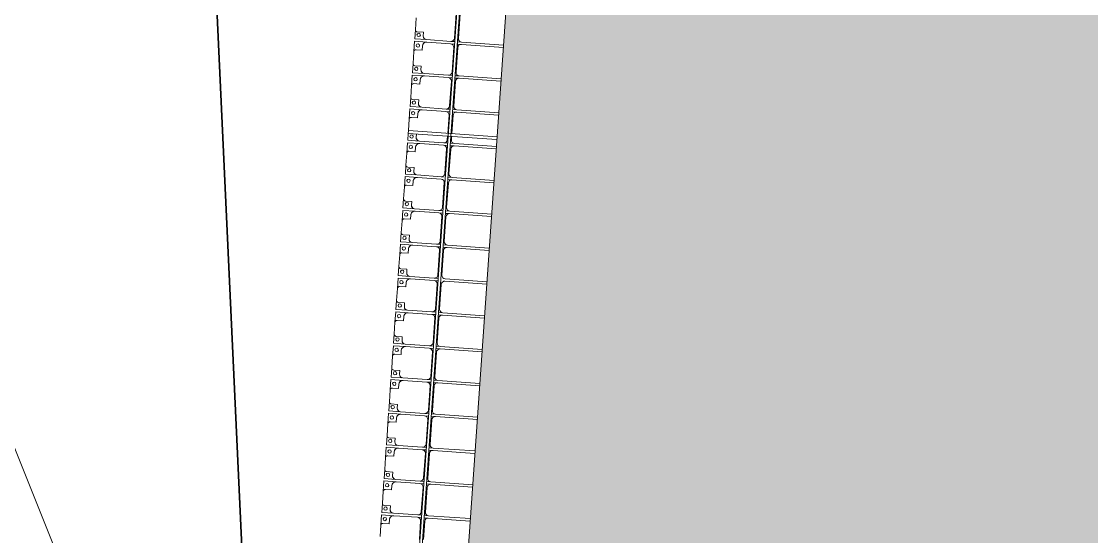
# Model space of a CAD drawing. Header units: millimetres. Extents: x -861324 to 439029, y -308065 to 694685.
# Drawn here: x 75968 to 91758, y 165027 to 172623 of the extents above; entities that cross this region are included whole.
import ezdxf

# ---------------------------------------------------------------- set-up
doc = ezdxf.new("R2010")
doc.units = ezdxf.units.MM
for name, color, linetype, lineweight in [('A-DETL-GENF', 92, 'Continuous', 9), ('A-DETL-THIN', 151, 'Continuous', 9), ('A-GENM', 13, 'Continuous', 9), ('C-TOPO-MAJR', 7, 'Continuous', 35), ('C-TOPO-MINR', 7, 'Continuous', 9), ('S-BEAM', 12, 'Continuous', 9)]:
    doc.layers.add(name, color=color, linetype=linetype, lineweight=lineweight)

# ---------------------------------------------------------------- blocks, each defined once
blk = doc.blocks.new('Dải phao đi lại kèm đỡ invester - DẢI PHAO ĐI LẠI-39446-BỐ TRÍ BÈ PIN HỒ BẢN MÒNG')
at = {"layer": 'A-GENM', "color": 7}
for p, q in [((16223, -620), (16223, 0)), ((16258, 0), (16258, -620)), ((16723, -620), (16723, 0)), ((16758, 0), (16758, -620)), ((17223, -620), (17223, 0)), ((17258, 0), (17258, -620)), ((17723, -620), (17723, 0)), ((17758, 0), (17758, -620)), ((18223, -620), (18223, 0)), ((18258, 0), (18258, -620)), ((18723, -620), (18723, 0)), ((18758, 0), (18758, -620)), ((19223, -620), (19223, 0)), ((19258, 0), (19258, -620)), ((19723, -620), (19723, 0)), ((19758, 0), (19758, -620)), ((20223, -620), (20223, 0)), ((20258, 0), (20258, -620)), ((20723, -620), (20723, 0)), ((20758, 0), (20758, -620)), ((21223, -620), (21223, 0)), ((21258, 0), (21258, -620)), ((21723, -620), (21723, 0)), ((21758, 0), (21758, -620)), ((22223, -620), (22223, 0)), ((22258, 0), (22258, -620)), ((22723, -620), (22723, 0)), ((22758, 0), (22758, -620)), ((23223, -620), (23223, 0)), ((23258, 0), (23258, -620)), ((16223, -620), (16223, -680)), ((16258, -680), (16258, -620)), ((16723, -620), (16723, -680)), ((16758, -680), (16758, -620)), ((17223, -620), (17223, -680)), ((17258, -680), (17258, -620)), ((17723, -620), (17723, -680)), ((17758, -680), (17758, -620)), ((18223, -620), (18223, -680)), ((18258, -680), (18258, -620)), ((18723, -620), (18723, -680)), ((18758, -680), (18758, -620)), ((19223, -620), (19223, -680)), ((19258, -677), (19258, -620)), ((19758, -642), (19758, -620)), ((20223, -620), (20223, -680)), ((20258, -680), (20258, -620)), ((20723, -620), (20723, -680)), ((20758, -680), (20758, -620)), ((21223, -620), (21223, -680)), ((21258, -680), (21258, -620)), ((21723, -620), (21723, -680)), ((21758, -680), (21758, -620)), ((22223, -620), (22223, -680)), ((22258, -680), (22258, -620)), ((22723, -620), (22723, -680)), ((22758, -680), (22758, -620)), ((23223, -620), (23223, -680)), ((23258, -680), (23258, -620)), ((15808, -670), (16173, -670)), ((16173, -730), (15808, -730)), ((16223, -720), (16223, -780)), ((16223, -1140), (16223, -780)), ((16258, -780), (16258, -720)), ((16258, -780), (16258, -1130)), ((16308, -670), (16673, -670)), ((16673, -730), (16308, -730)), ((16723, -720), (16723, -780)), ((16723, -1140), (16723, -780)), ((16758, -780), (16758, -720)), ((16758, -780), (16758, -1130)), ((16808, -670), (17173, -670)), ((17173, -730), (16808, -730)), ((17223, -720), (17223, -780)), ((17223, -1140), (17223, -780)), ((17258, -780), (17258, -720)), ((17258, -780), (17258, -1130)), ((17308, -670), (17580, -670)), ((17580, -730), (17308, -730)), ((17620, -670), (17673, -670)), ((17673, -730), (17620, -730)), ((17723, -720), (17723, -780)), ((17723, -1140), (17723, -780)), ((17758, -780), (17758, -720)), ((17758, -780), (17758, -1130)), ((17808, -670), (18173, -670)), ((18173, -730), (17808, -730)), ((18223, -750), (18223, -780)), ((18223, -1140), (18223, -780)), ((18258, -780), (18258, -1130)), ((18308, -670), (18673, -670)), ((18673, -730), (18308, -730)), ((18723, -720), (18723, -780)), ((18723, -1140), (18723, -780)), ((18758, -780), (18758, -720)), ((18758, -780), (18758, -1130)), ((18808, -670), (19173, -670)), ((19173, -730), (18808, -730)), ((19223, -720), (19223, -780)), ((19223, -1140), (19223, -780)), ((19258, -780), (19258, -720)), ((19258, -780), (19258, -1130)), ((19308, -670), (19673, -670)), ((19673, -730), (19308, -730)), ((19723, -720), (19723, -780)), ((19723, -1140), (19723, -780)), ((19758, -780), (19758, -720)), ((19758, -780), (19758, -1130)), ((19808, -670), (20173, -670)), ((20173, -730), (19808, -730)), ((20223, -720), (20223, -780)), ((20223, -1140), (20223, -780)), ((20258, -780), (20258, -720)), ((20258, -780), (20258, -1130)), ((20308, -670), (20673, -670)), ((20673, -730), (20308, -730)), ((20723, -720), (20723, -780)), ((20723, -1140), (20723, -780)), ((20758, -780), (20758, -720)), ((20758, -780), (20758, -1130)), ((20808, -670), (21173, -670)), ((21173, -730), (20808, -730)), ((21223, -720), (21223, -780)), ((21223, -1140), (21223, -780)), ((21258, -780), (21258, -720)), ((21258, -780), (21258, -1130)), ((21308, -670), (21673, -670)), ((21673, -730), (21308, -730)), ((21723, -720), (21723, -780)), ((21723, -1140), (21723, -780)), ((21758, -780), (21758, -720)), ((21758, -780), (21758, -1130)), ((21808, -670), (22173, -670)), ((22173, -730), (21808, -730)), ((22223, -720), (22223, -780)), ((22223, -1140), (22223, -780)), ((22258, -780), (22258, -720)), ((22258, -780), (22258, -1130)), ((22308, -670), (22673, -670)), ((22673, -730), (22308, -730)), ((22723, -720), (22723, -780)), ((22723, -1140), (22723, -780)), ((22758, -780), (22758, -720)), ((22758, -780), (22758, -1130)), ((22808, -670), (23173, -670)), ((23173, -730), (22808, -730)), ((23223, -720), (23223, -780)), ((23223, -1140), (23223, -780)), ((23258, -780), (23258, -720)), ((23258, -780), (23258, -1130)), ((23308, -670), (23580, -670)), ((23580, -730), (23308, -730)), ((16118, -1282), (16118, -1190)), ((16118, -1190), (16173, -1190)), ((16318, -1190), (16382, -1190)), ((16382, -1190), (16382, -1282)), ((16618, -1282), (16618, -1190)), ((16618, -1190), (16673, -1190)), ((16818, -1190), (16882, -1190)), ((16882, -1190), (16882, -1282)), ((17118, -1282), (17118, -1190)), ((17118, -1190), (17173, -1190)), ((17318, -1190), (17382, -1190)), ((17382, -1190), (17382, -1282)), ((17620, -1190), (17673, -1190)), ((17818, -1190), (17882, -1190)), ((17882, -1190), (17882, -1282)), ((18118, -1282), (18118, -1190)), ((18118, -1190), (18173, -1190)), ((18318, -1190), (18382, -1190)), ((18382, -1190), (18382, -1282)), ((18618, -1282), (18618, -1190)), ((18618, -1190), (18673, -1190)), ((18818, -1190), (18882, -1190)), ((18882, -1190), (18882, -1282)), ((19118, -1282), (19118, -1190)), ((19118, -1190), (19173, -1190)), ((19318, -1190), (19382, -1190)), ((19382, -1190), (19382, -1282)), ((19618, -1282), (19618, -1190)), ((19618, -1190), (19673, -1190)), ((19818, -1190), (19882, -1190)), ((19882, -1190), (19882, -1282)), ((20118, -1282), (20118, -1190)), ((20118, -1190), (20173, -1190)), ((20318, -1190), (20382, -1190)), ((20382, -1190), (20382, -1282)), ((20618, -1282), (20618, -1190)), ((20618, -1190), (20673, -1190)), ((20818, -1190), (20882, -1190)), ((20882, -1190), (20882, -1282)), ((21118, -1282), (21118, -1190)), ((21118, -1190), (21173, -1190)), ((21318, -1190), (21382, -1190)), ((21382, -1190), (21382, -1282)), ((21618, -1282), (21618, -1190)), ((21618, -1190), (21673, -1190)), ((21818, -1190), (21882, -1190)), ((21882, -1190), (21882, -1282)), ((22118, -1282), (22118, -1190)), ((22118, -1190), (22173, -1190)), ((22318, -1190), (22382, -1190)), ((22382, -1190), (22382, -1282)), ((22618, -1282), (22618, -1190)), ((22618, -1190), (22673, -1190)), ((22818, -1190), (22882, -1190)), ((22882, -1190), (22882, -1282)), ((23118, -1282), (23118, -1190)), ((23118, -1190), (23173, -1190)), ((23318, -1190), (23382, -1190)), ((23382, -1190), (23382, -1282)), ((15912, -1312), (16088, -1312)), ((16412, -1312), (16588, -1312)), ((16912, -1312), (17088, -1312)), ((17412, -1312), (17580, -1312)), ((17912, -1312), (18088, -1312)), ((18412, -1312), (18588, -1312)), ((18912, -1312), (19088, -1312)), ((19412, -1312), (19588, -1312)), ((19912, -1312), (20088, -1312)), ((20412, -1312), (20588, -1312)), ((20912, -1312), (21088, -1312)), ((21412, -1312), (21588, -1312)), ((21912, -1312), (22088, -1312)), ((22412, -1312), (22588, -1312)), ((22912, -1312), (23088, -1312)), ((23412, -1312), (23580, -1312))]:
    blk.add_line(p, q, dxfattribs=at)
at = {"layer": 'A-GENM', "color": 9}
for p, q in [((16223, -620), (16223, -680)), ((16258, -680), (16258, -620)), ((16723, -620), (16723, -680)), ((16758, -680), (16758, -620)), ((17223, -620), (17223, -680)), ((17258, -680), (17258, -620)), ((17723, -620), (17723, -680)), ((17758, -680), (17758, -620)), ((18223, -620), (18223, -680)), ((18258, -680), (18258, -620)), ((18723, -620), (18723, -680)), ((18758, -680), (18758, -620)), ((19223, -620), (19223, -680)), ((19258, -677), (19258, -620)), ((20223, -620), (20223, -680)), ((20258, -680), (20258, -620)), ((20723, -620), (20723, -680)), ((20758, -680), (20758, -620)), ((21223, -620), (21223, -680)), ((21258, -680), (21258, -620)), ((21723, -620), (21723, -680)), ((21758, -680), (21758, -620)), ((22223, -620), (22223, -680)), ((22258, -680), (22258, -620)), ((22723, -620), (22723, -680)), ((22758, -680), (22758, -620)), ((23223, -620), (23223, -680)), ((23258, -680), (23258, -620)), ((16223, -720), (16223, -780)), ((16258, -780), (16258, -720)), ((16723, -720), (16723, -780)), ((16758, -780), (16758, -720)), ((17223, -720), (17223, -780)), ((17258, -780), (17258, -720)), ((17723, -720), (17723, -780)), ((17758, -780), (17758, -720)), ((18223, -750), (18223, -780)), ((18723, -720), (18723, -780)), ((18758, -780), (18758, -720)), ((19223, -720), (19223, -780)), ((19258, -780), (19258, -720)), ((19723, -720), (19723, -780)), ((19758, -780), (19758, -720)), ((20223, -720), (20223, -780)), ((20258, -780), (20258, -720)), ((20723, -720), (20723, -780)), ((20758, -780), (20758, -720)), ((21223, -720), (21223, -780)), ((21258, -780), (21258, -720)), ((21723, -720), (21723, -780)), ((21758, -780), (21758, -720)), ((22223, -720), (22223, -780)), ((22258, -780), (22258, -720)), ((22723, -720), (22723, -780)), ((22758, -780), (22758, -720)), ((23223, -720), (23223, -780)), ((23258, -780), (23258, -720)), ((16173, -1190), (16118, -1190)), ((16118, -1190), (16118, -1282)), ((16118, -1282), (16118, -1190)), ((16118, -1190), (16118, -1282)), ((16118, -1190), (16173, -1190)), ((16173, -1190), (16118, -1190)), ((16223, -1140), (16223, -1312)), ((16223, -1312), (16223, -1140)), ((16258, -1312), (16258, -1130)), ((16258, -1130), (16258, -1312)), ((16382, -1190), (16318, -1190)), ((16318, -1190), (16382, -1190)), ((16382, -1190), (16318, -1190)), ((16382, -1282), (16382, -1190)), ((16382, -1190), (16382, -1282)), ((16382, -1282), (16382, -1190)), ((16673, -1190), (16618, -1190)), ((16618, -1190), (16618, -1282)), ((16618, -1282), (16618, -1190)), ((16618, -1190), (16618, -1282)), ((16618, -1190), (16673, -1190)), ((16673, -1190), (16618, -1190)), ((16723, -1140), (16723, -1312)), ((16723, -1312), (16723, -1140)), ((16758, -1312), (16758, -1130)), ((16758, -1130), (16758, -1312)), ((16882, -1190), (16818, -1190)), ((16818, -1190), (16882, -1190)), ((16882, -1190), (16818, -1190)), ((16882, -1282), (16882, -1190)), ((16882, -1190), (16882, -1282)), ((16882, -1282), (16882, -1190)), ((17173, -1190), (17118, -1190)), ((17118, -1190), (17118, -1282)), ((17118, -1282), (17118, -1190)), ((17118, -1190), (17118, -1282)), ((17118, -1190), (17173, -1190)), ((17173, -1190), (17118, -1190)), ((17223, -1140), (17223, -1312)), ((17223, -1312), (17223, -1140)), ((17258, -1312), (17258, -1130)), ((17258, -1130), (17258, -1312)), ((17382, -1190), (17318, -1190)), ((17318, -1190), (17382, -1190)), ((17382, -1190), (17318, -1190)), ((17382, -1282), (17382, -1190)), ((17382, -1190), (17382, -1282)), ((17382, -1282), (17382, -1190)), ((17673, -1190), (17620, -1190)), ((17620, -1190), (17673, -1190)), ((17673, -1190), (17620, -1190)), ((17723, -1140), (17723, -1312)), ((17723, -1312), (17723, -1140)), ((17758, -1312), (17758, -1130)), ((17758, -1130), (17758, -1312)), ((17882, -1190), (17818, -1190)), ((17818, -1190), (17882, -1190)), ((17882, -1190), (17818, -1190)), ((17882, -1282), (17882, -1190)), ((17882, -1190), (17882, -1282)), ((17882, -1282), (17882, -1190)), ((18173, -1190), (18118, -1190)), ((18118, -1190), (18118, -1282)), ((18118, -1282), (18118, -1190)), ((18118, -1190), (18118, -1282)), ((18118, -1190), (18173, -1190)), ((18173, -1190), (18118, -1190)), ((18223, -1140), (18223, -1312)), ((18223, -1312), (18223, -1140)), ((18258, -1312), (18258, -1130)), ((18258, -1130), (18258, -1312)), ((18382, -1190), (18318, -1190)), ((18318, -1190), (18382, -1190)), ((18382, -1190), (18318, -1190)), ((18382, -1282), (18382, -1190)), ((18382, -1190), (18382, -1282)), ((18382, -1282), (18382, -1190)), ((18673, -1190), (18618, -1190)), ((18618, -1190), (18618, -1282)), ((18618, -1282), (18618, -1190)), ((18618, -1190), (18618, -1282)), ((18618, -1190), (18673, -1190)), ((18673, -1190), (18618, -1190)), ((18723, -1140), (18723, -1312)), ((18723, -1312), (18723, -1140)), ((18758, -1312), (18758, -1130)), ((18758, -1130), (18758, -1312)), ((18882, -1190), (18818, -1190)), ((18818, -1190), (18882, -1190)), ((18882, -1190), (18818, -1190)), ((18882, -1282), (18882, -1190)), ((18882, -1190), (18882, -1282)), ((18882, -1282), (18882, -1190)), ((19173, -1190), (19118, -1190)), ((19118, -1190), (19118, -1282)), ((19118, -1282), (19118, -1190)), ((19118, -1190), (19118, -1282)), ((19118, -1190), (19173, -1190)), ((19173, -1190), (19118, -1190)), ((19223, -1140), (19223, -1312)), ((19223, -1312), (19223, -1140)), ((19258, -1312), (19258, -1130)), ((19258, -1130), (19258, -1312)), ((19382, -1190), (19318, -1190)), ((19318, -1190), (19382, -1190)), ((19382, -1190), (19318, -1190)), ((19382, -1282), (19382, -1190)), ((19382, -1190), (19382, -1282)), ((19382, -1282), (19382, -1190)), ((19673, -1190), (19618, -1190)), ((19618, -1190), (19618, -1282)), ((19618, -1282), (19618, -1190)), ((19618, -1190), (19618, -1282)), ((19618, -1190), (19673, -1190)), ((19673, -1190), (19618, -1190)), ((19723, -1140), (19723, -1312)), ((19723, -1312), (19723, -1140)), ((19758, -1312), (19758, -1130)), ((19758, -1130), (19758, -1312)), ((19882, -1190), (19818, -1190)), ((19818, -1190), (19882, -1190)), ((19882, -1190), (19818, -1190)), ((19882, -1282), (19882, -1190)), ((19882, -1190), (19882, -1282)), ((19882, -1282), (19882, -1190)), ((20173, -1190), (20118, -1190)), ((20118, -1190), (20118, -1282)), ((20118, -1282), (20118, -1190)), ((20118, -1190), (20118, -1282)), ((20118, -1190), (20173, -1190)), ((20173, -1190), (20118, -1190)), ((20223, -1140), (20223, -1312)), ((20223, -1312), (20223, -1140)), ((20258, -1312), (20258, -1130)), ((20258, -1130), (20258, -1312)), ((20382, -1190), (20318, -1190)), ((20318, -1190), (20382, -1190)), ((20382, -1190), (20318, -1190)), ((20382, -1282), (20382, -1190)), ((20382, -1190), (20382, -1282)), ((20382, -1282), (20382, -1190)), ((20673, -1190), (20618, -1190)), ((20618, -1190), (20618, -1282)), ((20618, -1282), (20618, -1190)), ((20618, -1190), (20618, -1282)), ((20618, -1190), (20673, -1190)), ((20673, -1190), (20618, -1190)), ((20723, -1140), (20723, -1312)), ((20723, -1312), (20723, -1140)), ((20758, -1312), (20758, -1130)), ((20758, -1130), (20758, -1312)), ((20882, -1190), (20818, -1190)), ((20818, -1190), (20882, -1190)), ((20882, -1190), (20818, -1190)), ((20882, -1282), (20882, -1190)), ((20882, -1190), (20882, -1282)), ((20882, -1282), (20882, -1190)), ((21173, -1190), (21118, -1190)), ((21118, -1190), (21118, -1282)), ((21118, -1282), (21118, -1190)), ((21118, -1190), (21118, -1282)), ((21118, -1190), (21173, -1190)), ((21173, -1190), (21118, -1190)), ((21223, -1140), (21223, -1312)), ((21223, -1312), (21223, -1140)), ((21258, -1312), (21258, -1130)), ((21258, -1130), (21258, -1312)), ((21382, -1190), (21318, -1190)), ((21318, -1190), (21382, -1190)), ((21382, -1190), (21318, -1190)), ((21382, -1282), (21382, -1190)), ((21382, -1190), (21382, -1282)), ((21382, -1282), (21382, -1190)), ((21673, -1190), (21618, -1190)), ((21618, -1190), (21618, -1282)), ((21618, -1282), (21618, -1190)), ((21618, -1190), (21618, -1282)), ((21618, -1190), (21673, -1190)), ((21673, -1190), (21618, -1190)), ((21723, -1140), (21723, -1312)), ((21723, -1312), (21723, -1140)), ((21758, -1312), (21758, -1130)), ((21758, -1130), (21758, -1312)), ((21882, -1190), (21818, -1190)), ((21818, -1190), (21882, -1190)), ((21882, -1190), (21818, -1190)), ((21882, -1282), (21882, -1190)), ((21882, -1190), (21882, -1282)), ((21882, -1282), (21882, -1190)), ((22173, -1190), (22118, -1190)), ((22118, -1190), (22118, -1282)), ((22118, -1282), (22118, -1190)), ((22118, -1190), (22118, -1282)), ((22118, -1190), (22173, -1190)), ((22173, -1190), (22118, -1190)), ((22223, -1140), (22223, -1312)), ((22223, -1312), (22223, -1140)), ((22258, -1312), (22258, -1130)), ((22258, -1130), (22258, -1312)), ((22382, -1190), (22318, -1190)), ((22318, -1190), (22382, -1190)), ((22382, -1190), (22318, -1190)), ((22382, -1282), (22382, -1190)), ((22382, -1190), (22382, -1282)), ((22382, -1282), (22382, -1190)), ((22673, -1190), (22618, -1190)), ((22618, -1190), (22618, -1282)), ((22618, -1282), (22618, -1190)), ((22618, -1190), (22618, -1282)), ((22618, -1190), (22673, -1190)), ((22673, -1190), (22618, -1190)), ((22723, -1140), (22723, -1312)), ((22723, -1312), (22723, -1140)), ((22758, -1312), (22758, -1130)), ((22758, -1130), (22758, -1312)), ((22882, -1190), (22818, -1190)), ((22818, -1190), (22882, -1190)), ((22882, -1190), (22818, -1190)), ((22882, -1282), (22882, -1190)), ((22882, -1190), (22882, -1282)), ((22882, -1282), (22882, -1190)), ((23173, -1190), (23118, -1190)), ((23118, -1190), (23118, -1282)), ((23118, -1282), (23118, -1190)), ((23118, -1190), (23118, -1282)), ((23118, -1190), (23173, -1190)), ((23173, -1190), (23118, -1190)), ((23223, -1140), (23223, -1312)), ((23223, -1312), (23223, -1140)), ((23258, -1312), (23258, -1130)), ((23258, -1130), (23258, -1312)), ((23382, -1190), (23318, -1190)), ((23318, -1190), (23382, -1190)), ((23382, -1190), (23318, -1190)), ((23382, -1282), (23382, -1190)), ((23382, -1190), (23382, -1282)), ((23382, -1282), (23382, -1190)), ((16223, -1312), (16088, -1312)), ((16088, -1312), (16223, -1312)), ((16412, -1312), (16258, -1312)), ((16258, -1312), (16412, -1312)), ((16723, -1312), (16588, -1312)), ((16588, -1312), (16723, -1312)), ((16912, -1312), (16758, -1312)), ((16758, -1312), (16912, -1312)), ((17223, -1312), (17088, -1312)), ((17088, -1312), (17223, -1312)), ((17412, -1312), (17258, -1312)), ((17258, -1312), (17412, -1312)), ((17723, -1312), (17620, -1312)), ((17620, -1312), (17723, -1312)), ((17912, -1312), (17758, -1312)), ((17758, -1312), (17912, -1312)), ((18223, -1312), (18088, -1312)), ((18088, -1312), (18223, -1312)), ((18412, -1312), (18258, -1312)), ((18258, -1312), (18412, -1312)), ((18723, -1312), (18588, -1312)), ((18588, -1312), (18723, -1312)), ((18912, -1312), (18758, -1312)), ((18758, -1312), (18912, -1312)), ((19223, -1312), (19088, -1312)), ((19088, -1312), (19223, -1312)), ((19412, -1312), (19258, -1312)), ((19258, -1312), (19412, -1312)), ((19723, -1312), (19588, -1312)), ((19588, -1312), (19723, -1312)), ((19912, -1312), (19758, -1312)), ((19758, -1312), (19912, -1312)), ((20223, -1312), (20088, -1312)), ((20088, -1312), (20223, -1312)), ((20412, -1312), (20258, -1312)), ((20258, -1312), (20412, -1312)), ((20723, -1312), (20588, -1312)), ((20588, -1312), (20723, -1312)), ((20912, -1312), (20758, -1312)), ((20758, -1312), (20912, -1312)), ((21223, -1312), (21088, -1312)), ((21088, -1312), (21223, -1312)), ((21412, -1312), (21258, -1312)), ((21258, -1312), (21412, -1312)), ((21723, -1312), (21588, -1312)), ((21588, -1312), (21723, -1312)), ((21912, -1312), (21758, -1312)), ((21758, -1312), (21912, -1312)), ((22223, -1312), (22088, -1312)), ((22088, -1312), (22223, -1312)), ((22412, -1312), (22258, -1312)), ((22258, -1312), (22412, -1312)), ((22723, -1312), (22588, -1312)), ((22588, -1312), (22723, -1312)), ((22912, -1312), (22758, -1312)), ((22758, -1312), (22912, -1312)), ((23223, -1312), (23088, -1312)), ((23088, -1312), (23223, -1312)), ((23412, -1312), (23258, -1312)), ((23258, -1312), (23412, -1312))]:
    blk.add_line(p, q, dxfattribs=at)
at = {"layer": 'A-GENM', "color": 7}
for centre, radius, start, end in [((16173, -620), 50, 270, 0), ((16308, -620), 50, 180, 270), ((16673, -620), 50, 270, 0), ((16808, -620), 50, 180, 270), ((17173, -620), 50, 270, 0), ((17308, -620), 50, 180, 270), ((17673, -620), 50, 270, 0), ((17808, -620), 50, 180, 270), ((18173, -620), 50, 270, 0), ((18308, -620), 50, 180, 270), ((18673, -620), 50, 270, 0), ((18808, -620), 50, 180, 270), ((19173, -620), 50, 270, 0), ((19308, -620), 50, 180, 270), ((19673, -620), 50, 270, 0), ((19808, -620), 50, 180, 270), ((20173, -620), 50, 270, 0), ((20308, -620), 50, 180, 270), ((20673, -620), 50, 270, 0), ((20808, -620), 50, 180, 270), ((21173, -620), 50, 270, 0), ((21308, -620), 50, 180, 270), ((21673, -620), 50, 270, 0), ((21808, -620), 50, 180, 270), ((22173, -620), 50, 270, 0), ((22308, -620), 50, 180, 270), ((22673, -620), 50, 270, 0), ((22808, -620), 50, 180, 270), ((23173, -620), 50, 270, 0), ((23308, -620), 50, 180, 270), ((16173, -780), 50, 360, 90), ((16308, -780), 50, 90, 180), ((16673, -780), 50, 360, 90), ((16808, -780), 50, 90, 180), ((17173, -780), 50, 360, 90), ((17308, -780), 50, 90, 180), ((17673, -780), 50, 360, 90), ((17808, -780), 50, 90, 180), ((18173, -780), 50, 360, 90), ((18308, -780), 50, 90, 180), ((18673, -780), 50, 360, 90), ((18808, -780), 50, 90, 180), ((19173, -780), 50, 360, 90), ((19308, -780), 50, 90, 180), ((19673, -780), 50, 360, 90), ((19808, -780), 50, 90, 180), ((20173, -780), 50, 360, 90), ((20308, -780), 50, 90, 180), ((20673, -780), 50, 360, 90), ((20808, -780), 50, 90, 180), ((21173, -780), 50, 360, 90), ((21308, -780), 50, 90, 180), ((21673, -780), 50, 360, 90), ((21808, -780), 50, 90, 180), ((22173, -780), 50, 360, 90), ((22308, -780), 50, 90, 180), ((22673, -780), 50, 360, 90), ((22808, -780), 50, 90, 180), ((23173, -780), 50, 360, 90), ((23308, -780), 50, 90, 180), ((16173, -1140), 50, 270, 360), ((16318, -1130), 60, 180, 270), ((16673, -1140), 50, 270, 360), ((16818, -1130), 60, 180, 270), ((17173, -1140), 50, 270, 360), ((17318, -1130), 60, 180, 270), ((17673, -1140), 50, 270, 360), ((17818, -1130), 60, 180, 270), ((18173, -1140), 50, 270, 360), ((18318, -1130), 60, 180, 270), ((18673, -1140), 50, 270, 360), ((18818, -1130), 60, 180, 270), ((19173, -1140), 50, 270, 360), ((19318, -1130), 60, 180, 270), ((19673, -1140), 50, 270, 360), ((19818, -1130), 60, 180, 270), ((20173, -1140), 50, 270, 360), ((20318, -1130), 60, 180, 270), ((20673, -1140), 50, 270, 360), ((20818, -1130), 60, 180, 270), ((21173, -1140), 50, 270, 360), ((21318, -1130), 60, 180, 270), ((21673, -1140), 50, 270, 360), ((21818, -1130), 60, 180, 270), ((22173, -1140), 50, 270, 360), ((22318, -1130), 60, 180, 270), ((22673, -1140), 50, 270, 360), ((22818, -1130), 60, 180, 270), ((23173, -1140), 50, 270, 360), ((23318, -1130), 60, 180, 270), ((16088, -1282), 30, 270, 0), ((16412, -1282), 30, 180, 270), ((16588, -1282), 30, 270, 0), ((16912, -1282), 30, 180, 270), ((17088, -1282), 30, 270, 0), ((17412, -1282), 30, 180, 270), ((17912, -1282), 30, 180, 270), ((18088, -1282), 30, 270, 0), ((18412, -1282), 30, 180, 270), ((18588, -1282), 30, 270, 0), ((18912, -1282), 30, 180, 270), ((19088, -1282), 30, 270, 0), ((19412, -1282), 30, 180, 270), ((19588, -1282), 30, 270, 0), ((19912, -1282), 30, 180, 270), ((20088, -1282), 30, 270, 0), ((20412, -1282), 30, 180, 270), ((20588, -1282), 30, 270, 0), ((20912, -1282), 30, 180, 270), ((21088, -1282), 30, 270, 0), ((21412, -1282), 30, 180, 270), ((21588, -1282), 30, 270, 0), ((21912, -1282), 30, 180, 270), ((22088, -1282), 30, 270, 0), ((22412, -1282), 30, 180, 270), ((22588, -1282), 30, 270, 0), ((22912, -1282), 30, 180, 270), ((23088, -1282), 30, 270, 0), ((23412, -1282), 30, 180, 270)]:
    blk.add_arc(centre, radius, start, end, dxfattribs=at)
at = {"layer": 'A-GENM', "color": 9}
for centre, radius, start, end in [((16162, -1259), 25, 90, 270), ((16162, -1259), 25, 90, 270), ((16162, -1259), 25, 270, 90), ((16162, -1259), 25, 270, 90), ((16173, -1140), 50, 270, 345), ((16173, -1140), 50, 270, 345), ((16173, -1140), 50, 270, 345), ((16318, -1130), 60, 195, 270), ((16318, -1130), 60, 195, 270), ((16318, -1130), 60, 195, 270), ((16317, -1259), 25, 90, 270), ((16317, -1259), 25, 90, 270), ((16317, -1259), 25, 270, 90), ((16317, -1259), 25, 270, 90), ((16662, -1259), 25, 90, 270), ((16662, -1259), 25, 90, 270), ((16662, -1259), 25, 270, 90), ((16662, -1259), 25, 270, 90), ((16673, -1140), 50, 270, 345), ((16673, -1140), 50, 270, 345), ((16673, -1140), 50, 270, 345), ((16818, -1130), 60, 195, 270), ((16818, -1130), 60, 195, 270), ((16818, -1130), 60, 195, 270), ((16817, -1259), 25, 90, 270), ((16817, -1259), 25, 90, 270), ((16817, -1259), 25, 270, 90), ((16817, -1259), 25, 270, 90), ((17162, -1259), 25, 90, 270), ((17162, -1259), 25, 90, 270), ((17162, -1259), 25, 270, 90), ((17162, -1259), 25, 270, 90), ((17173, -1140), 50, 270, 345), ((17173, -1140), 50, 270, 345), ((17173, -1140), 50, 270, 345), ((17318, -1130), 60, 195, 270), ((17318, -1130), 60, 195, 270), ((17318, -1130), 60, 195, 270), ((17317, -1259), 25, 90, 270), ((17317, -1259), 25, 90, 270), ((17317, -1259), 25, 270, 90), ((17317, -1259), 25, 270, 90), ((17662, -1259), 25, 90, 270), ((17662, -1259), 25, 90, 270), ((17662, -1259), 25, 270, 90), ((17662, -1259), 25, 270, 90), ((17673, -1140), 50, 270, 345), ((17673, -1140), 50, 270, 345), ((17673, -1140), 50, 270, 345), ((17818, -1130), 60, 195, 270), ((17818, -1130), 60, 195, 270), ((17818, -1130), 60, 195, 270), ((17817, -1259), 25, 90, 270), ((17817, -1259), 25, 90, 270), ((17817, -1259), 25, 270, 90), ((17817, -1259), 25, 270, 90), ((18162, -1259), 25, 90, 270), ((18162, -1259), 25, 90, 270), ((18162, -1259), 25, 270, 90), ((18162, -1259), 25, 270, 90), ((18173, -1140), 50, 270, 345), ((18173, -1140), 50, 270, 345), ((18173, -1140), 50, 270, 345), ((18318, -1130), 60, 195, 270), ((18318, -1130), 60, 195, 270), ((18318, -1130), 60, 195, 270), ((18317, -1259), 25, 90, 270), ((18317, -1259), 25, 90, 270), ((18317, -1259), 25, 270, 90), ((18317, -1259), 25, 270, 90), ((18662, -1259), 25, 90, 270), ((18662, -1259), 25, 90, 270), ((18662, -1259), 25, 270, 90), ((18662, -1259), 25, 270, 90), ((18673, -1140), 50, 270, 345), ((18673, -1140), 50, 270, 345), ((18673, -1140), 50, 270, 345), ((18818, -1130), 60, 195, 270), ((18818, -1130), 60, 195, 270), ((18818, -1130), 60, 195, 270), ((18817, -1259), 25, 90, 270), ((18817, -1259), 25, 90, 270), ((18817, -1259), 25, 270, 90), ((18817, -1259), 25, 270, 90), ((19162, -1259), 25, 90, 270), ((19162, -1259), 25, 90, 270), ((19162, -1259), 25, 270, 90), ((19162, -1259), 25, 270, 90), ((19173, -1140), 50, 270, 345), ((19173, -1140), 50, 270, 345), ((19173, -1140), 50, 270, 345), ((19318, -1130), 60, 195, 270), ((19318, -1130), 60, 195, 270), ((19318, -1130), 60, 195, 270), ((19317, -1259), 25, 90, 270), ((19317, -1259), 25, 90, 270), ((19317, -1259), 25, 270, 90), ((19317, -1259), 25, 270, 90), ((19662, -1259), 25, 90, 270), ((19662, -1259), 25, 90, 270), ((19662, -1259), 25, 270, 90), ((19662, -1259), 25, 270, 90), ((19673, -1140), 50, 270, 345), ((19673, -1140), 50, 270, 345), ((19673, -1140), 50, 270, 345), ((19818, -1130), 60, 195, 270), ((19818, -1130), 60, 195, 270), ((19818, -1130), 60, 195, 270), ((19817, -1259), 25, 90, 270), ((19817, -1259), 25, 90, 270), ((19817, -1259), 25, 270, 90), ((19817, -1259), 25, 270, 90), ((20162, -1259), 25, 90, 270), ((20162, -1259), 25, 90, 270), ((20162, -1259), 25, 270, 90), ((20162, -1259), 25, 270, 90), ((20173, -1140), 50, 270, 345), ((20173, -1140), 50, 270, 345), ((20173, -1140), 50, 270, 345), ((20318, -1130), 60, 195, 270), ((20318, -1130), 60, 195, 270), ((20318, -1130), 60, 195, 270), ((20317, -1259), 25, 90, 270), ((20317, -1259), 25, 90, 270), ((20317, -1259), 25, 270, 90), ((20317, -1259), 25, 270, 90), ((20662, -1259), 25, 90, 270), ((20662, -1259), 25, 90, 270), ((20662, -1259), 25, 270, 90), ((20662, -1259), 25, 270, 90), ((20673, -1140), 50, 270, 345), ((20673, -1140), 50, 270, 345), ((20673, -1140), 50, 270, 345), ((20818, -1130), 60, 195, 270), ((20818, -1130), 60, 195, 270), ((20818, -1130), 60, 195, 270), ((20817, -1259), 25, 90, 270), ((20817, -1259), 25, 90, 270), ((20817, -1259), 25, 270, 90), ((20817, -1259), 25, 270, 90), ((21162, -1259), 25, 90, 270), ((21162, -1259), 25, 90, 270), ((21162, -1259), 25, 270, 90), ((21162, -1259), 25, 270, 90), ((21173, -1140), 50, 270, 345), ((21173, -1140), 50, 270, 345), ((21173, -1140), 50, 270, 345), ((21318, -1130), 60, 195, 270), ((21318, -1130), 60, 195, 270), ((21318, -1130), 60, 195, 270), ((21317, -1259), 25, 90, 270), ((21317, -1259), 25, 90, 270), ((21317, -1259), 25, 270, 90), ((21317, -1259), 25, 270, 90), ((21662, -1259), 25, 90, 270), ((21662, -1259), 25, 90, 270), ((21662, -1259), 25, 270, 90), ((21662, -1259), 25, 270, 90), ((21673, -1140), 50, 270, 345), ((21673, -1140), 50, 270, 345), ((21673, -1140), 50, 270, 345), ((21818, -1130), 60, 195, 270), ((21818, -1130), 60, 195, 270), ((21818, -1130), 60, 195, 270), ((21817, -1259), 25, 90, 270), ((21817, -1259), 25, 90, 270), ((21817, -1259), 25, 270, 90), ((21817, -1259), 25, 270, 90), ((22162, -1259), 25, 90, 270), ((22162, -1259), 25, 90, 270), ((22162, -1259), 25, 270, 90), ((22162, -1259), 25, 270, 90), ((22173, -1140), 50, 270, 345), ((22173, -1140), 50, 270, 345), ((22173, -1140), 50, 270, 345), ((22318, -1130), 60, 195, 270), ((22318, -1130), 60, 195, 270), ((22318, -1130), 60, 195, 270), ((22317, -1259), 25, 90, 270), ((22317, -1259), 25, 90, 270), ((22317, -1259), 25, 270, 90), ((22317, -1259), 25, 270, 90), ((22662, -1259), 25, 90, 270), ((22662, -1259), 25, 90, 270), ((22662, -1259), 25, 270, 90), ((22662, -1259), 25, 270, 90), ((22673, -1140), 50, 270, 345), ((22673, -1140), 50, 270, 345), ((22673, -1140), 50, 270, 345), ((22818, -1130), 60, 195, 270), ((22818, -1130), 60, 195, 270), ((22818, -1130), 60, 195, 270), ((22817, -1259), 25, 90, 270), ((22817, -1259), 25, 90, 270), ((22817, -1259), 25, 270, 90), ((22817, -1259), 25, 270, 90), ((23162, -1259), 25, 90, 270), ((23162, -1259), 25, 90, 270), ((23162, -1259), 25, 270, 90), ((23162, -1259), 25, 270, 90), ((23173, -1140), 50, 270, 345), ((23173, -1140), 50, 270, 345), ((23173, -1140), 50, 270, 345), ((23318, -1130), 60, 195, 270), ((23318, -1130), 60, 195, 270), ((23318, -1130), 60, 195, 270), ((23317, -1259), 25, 90, 270), ((23317, -1259), 25, 90, 270), ((23317, -1259), 25, 270, 90), ((23317, -1259), 25, 270, 90), ((16088, -1282), 30, 300, 0), ((16088, -1282), 30, 300, 0), ((16088, -1282), 30, 300, 0), ((16412, -1282), 30, 180, 240), ((16412, -1282), 30, 180, 240), ((16412, -1282), 30, 180, 240), ((16588, -1282), 30, 300, 0), ((16588, -1282), 30, 300, 0), ((16588, -1282), 30, 300, 0), ((16912, -1282), 30, 180, 240), ((16912, -1282), 30, 180, 240), ((16912, -1282), 30, 180, 240), ((17088, -1282), 30, 300, 0), ((17088, -1282), 30, 300, 0), ((17088, -1282), 30, 300, 0), ((17412, -1282), 30, 180, 240), ((17412, -1282), 30, 180, 240), ((17412, -1282), 30, 180, 240), ((17912, -1282), 30, 180, 240), ((17912, -1282), 30, 180, 240), ((17912, -1282), 30, 180, 240), ((18088, -1282), 30, 300, 0), ((18088, -1282), 30, 300, 0), ((18088, -1282), 30, 300, 0), ((18412, -1282), 30, 180, 240), ((18412, -1282), 30, 180, 240), ((18412, -1282), 30, 180, 240), ((18588, -1282), 30, 300, 0), ((18588, -1282), 30, 300, 0), ((18588, -1282), 30, 300, 0), ((18912, -1282), 30, 180, 240), ((18912, -1282), 30, 180, 240), ((18912, -1282), 30, 180, 240), ((19088, -1282), 30, 300, 0), ((19088, -1282), 30, 300, 0), ((19088, -1282), 30, 300, 0), ((19412, -1282), 30, 180, 240), ((19412, -1282), 30, 180, 240), ((19412, -1282), 30, 180, 240), ((19588, -1282), 30, 300, 0), ((19588, -1282), 30, 300, 0), ((19588, -1282), 30, 300, 0), ((19912, -1282), 30, 180, 240), ((19912, -1282), 30, 180, 240), ((19912, -1282), 30, 180, 240), ((20088, -1282), 30, 300, 0), ((20088, -1282), 30, 300, 0), ((20088, -1282), 30, 300, 0), ((20412, -1282), 30, 180, 240), ((20412, -1282), 30, 180, 240), ((20412, -1282), 30, 180, 240), ((20588, -1282), 30, 300, 0), ((20588, -1282), 30, 300, 0), ((20588, -1282), 30, 300, 0), ((20912, -1282), 30, 180, 240), ((20912, -1282), 30, 180, 240), ((20912, -1282), 30, 180, 240), ((21088, -1282), 30, 300, 0), ((21088, -1282), 30, 300, 0), ((21088, -1282), 30, 300, 0), ((21412, -1282), 30, 180, 240), ((21412, -1282), 30, 180, 240), ((21412, -1282), 30, 180, 240), ((21588, -1282), 30, 300, 0), ((21588, -1282), 30, 300, 0), ((21588, -1282), 30, 300, 0), ((21912, -1282), 30, 180, 240), ((21912, -1282), 30, 180, 240), ((21912, -1282), 30, 180, 240), ((22088, -1282), 30, 300, 0), ((22088, -1282), 30, 300, 0), ((22088, -1282), 30, 300, 0), ((22412, -1282), 30, 180, 240), ((22412, -1282), 30, 180, 240), ((22412, -1282), 30, 180, 240), ((22588, -1282), 30, 300, 0), ((22588, -1282), 30, 300, 0), ((22588, -1282), 30, 300, 0), ((22912, -1282), 30, 180, 240), ((22912, -1282), 30, 180, 240), ((22912, -1282), 30, 180, 240), ((23088, -1282), 30, 300, 0), ((23088, -1282), 30, 300, 0), ((23088, -1282), 30, 300, 0), ((23412, -1282), 30, 180, 240), ((23412, -1282), 30, 180, 240), ((23412, -1282), 30, 180, 240)]:
    blk.add_arc(centre, radius, start, end, dxfattribs=at)
blk = doc.blocks.new('Dầm C52 - Dầm C52-37700-BỐ TRÍ BÈ PIN HỒ BẢN MÒNG')
at = {"layer": 'S-BEAM', "color": 7}
for p, q in [((-50563, 20), (50563, 20)), ((50563, -20), (-50563, -20))]:
    blk.add_line(p, q, dxfattribs=at)
blk = doc.blocks.new('Dầm C52 - Hộp 40x60-V67-BỐ TRÍ BÈ PIN HỒ BẢN MÒNG')
at = {"layer": 'S-BEAM', "color": 7}
for p, q in [((-19603, -20), (-19603, 20)), ((-19603, 20), (-18290, 20)), ((-18290, -20), (-19603, -20))]:
    blk.add_line(p, q, dxfattribs=at)
blk = doc.blocks.new('HOBANMONG_BEPIN 3_rvt-1-BỐ TRÍ BÈ PIN HỒ BẢN MÒNG')
at = {"layer": 'A-GENM', "lineweight": 9, "rotation": 265.9999999999989}
blk.add_blockref('Dải phao đi lại kèm đỡ invester - DẢI PHAO ĐI LẠI-39446-BỐ TRÍ BÈ PIN HỒ BẢN MÒNG', (84213, 188458), dxfattribs=at)
at = {"layer": 'S-BEAM', "lineweight": 9}
for name, p, rotation in [('Dầm C52 - Dầm C52-37700-BỐ TRÍ BÈ PIN HỒ BẢN MÒNG', (80029, 138663), 85.9999999999988), ('Dầm C52 - Hộp 40x60-V67-BỐ TRÍ BÈ PIN HỒ BẢN MÒNG', (101231, 169625), 355.9999999999975)]:
    blk.add_blockref(name, p, dxfattribs=dict(at, rotation=rotation))

msp = doc.modelspace()

# ---------------------------------------------------------------- hatches: boundary and pattern name
at = {"layer": 'A-DETL-GENF'}
msp.add_hatch(color=8, dxfattribs=at).paths.add_polyline_path([(114292, 86120), (121267, 185867), (84213, 188458), (77238, 88712), (112925, 86216)])

# ---------------------------------------------------------------- linework, layer by layer
at = {"layer": 'A-DETL-THIN'}
msp.add_line((84213, 188458), (77238, 88712), dxfattribs=at)
at = {"layer": 'C-TOPO-MAJR'}
msp.add_line((78847, 172921), (79341, 162320), dxfattribs=at)
at = {"layer": 'C-TOPO-MINR'}
for p, q in [((82402, 172311), (82406, 172231)), ((75596, 167009), (77510, 162247))]:
    msp.add_line(p, q, dxfattribs=at)

# ---------------------------------------------------------------- block references
at = {"lineweight": 5}
msp.add_blockref('HOBANMONG_BEPIN 3_rvt-1-BỐ TRÍ BÈ PIN HỒ BẢN MÒNG', (0, 0), dxfattribs=at)

doc.saveas('drawing.dxf')
